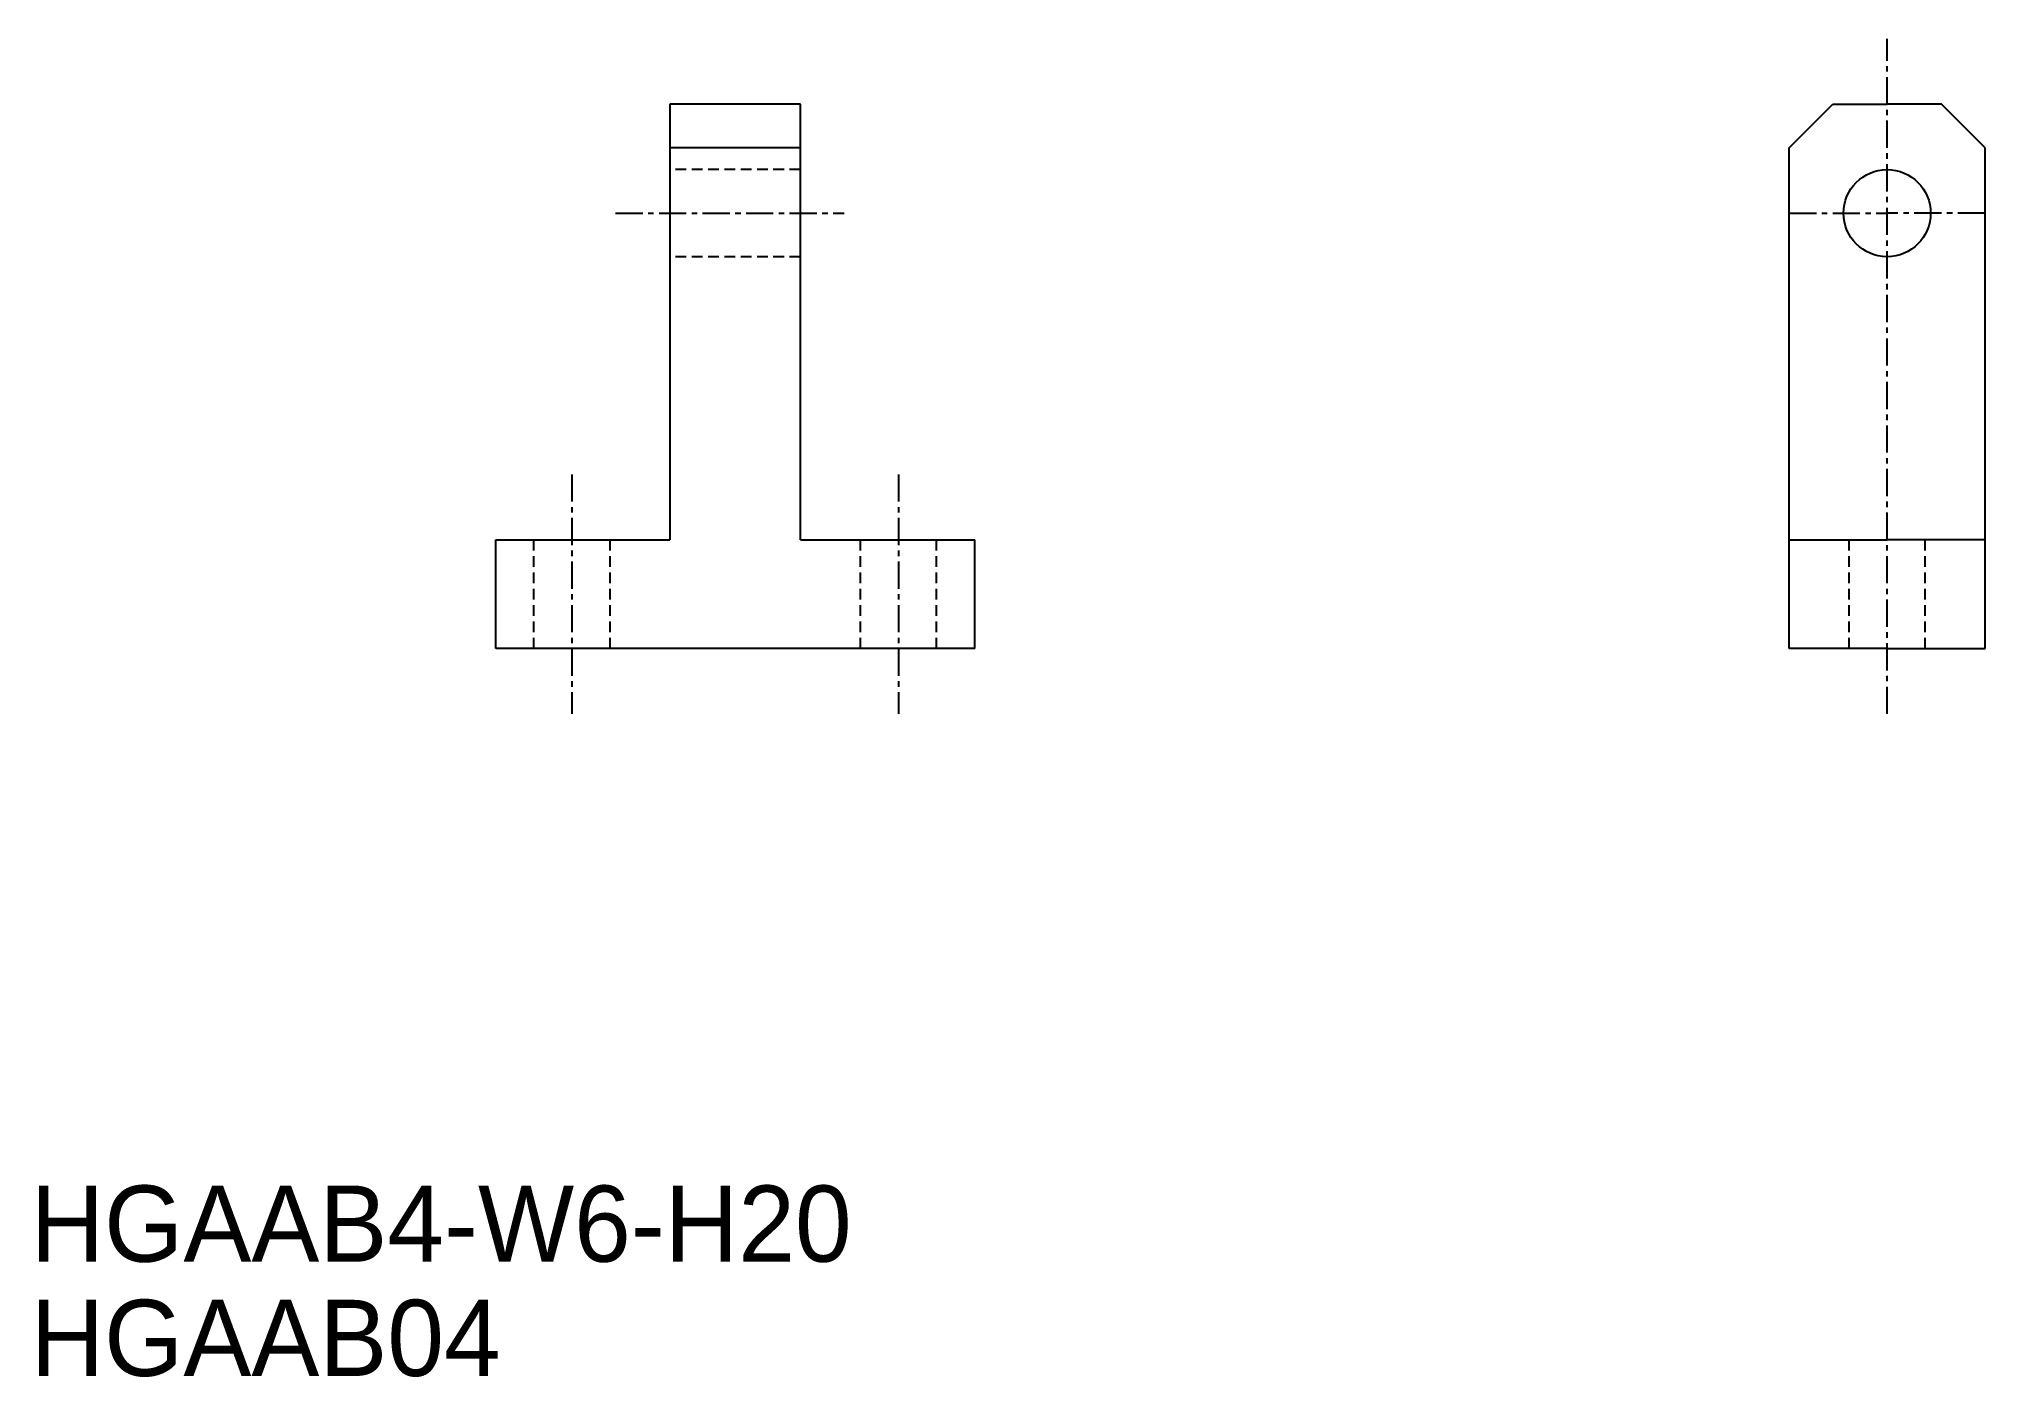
# Model space of a CAD drawing. Extents: x 0.8 to 90.2, y 0.9 to 62.3.
import ezdxf

# ---------------------------------------------------------------- set-up
doc = ezdxf.new("R2010")
doc.units = 0
doc.linetypes.add('CENTER', pattern=[2, 1.25, -0.25, 0.25, -0.25])
doc.linetypes.add('DASHED', pattern=[0.75, 0.5, -0.25])
doc.layers.get('0').update_dxf_attribs({"linetype": 'CONTINUOUS'})
doc.layers.add('CENTER', color=1, linetype='CENTER')

msp = doc.modelspace()

# ---------------------------------------------------------------- linework, layer by layer
at = {"color": 7, "linetype": 'CONTINUOUS'}
for p, q in [((29.819, 59.33), (29.819, 39.33)), ((35.819, 59.33), (29.819, 59.33)), ((35.819, 39.33), (35.819, 59.33)), ((81.223, 57.33), (83.223, 59.33)), ((83.223, 59.33), (85.723, 59.33)), ((88.223, 59.33), (85.723, 59.33)), ((90.223, 57.33), (88.223, 59.33)), ((35.819, 57.33), (29.819, 57.33)), ((81.223, 34.33), (81.223, 57.33)), ((90.223, 34.33), (90.223, 57.33)), ((21.819, 34.33), (21.819, 39.33)), ((21.819, 39.33), (29.819, 39.33)), ((35.819, 39.33), (43.819, 39.33)), ((43.819, 34.33), (43.819, 39.33)), ((81.223, 39.33), (85.723, 39.33)), ((90.223, 39.33), (85.723, 39.33)), ((43.819, 34.33), (21.819, 34.33)), ((85.723, 34.33), (81.223, 34.33)), ((85.723, 34.33), (90.223, 34.33))]:
    msp.add_line(p, q, dxfattribs=at)
at = {"color": 3, "linetype": 'DASHED'}
for p, q in [((35.819, 56.33), (29.819, 56.33)), ((35.819, 52.33), (29.819, 52.33)), ((23.569, 34.33), (23.569, 39.33)), ((27.069, 34.33), (27.069, 39.33)), ((38.569, 34.33), (38.569, 39.33)), ((42.069, 34.33), (42.069, 39.33)), ((83.973, 34.33), (83.973, 39.33)), ((87.473, 34.33), (87.473, 39.33))]:
    msp.add_line(p, q, dxfattribs=at)
at = {"color": 7, "linetype": 'CONTINUOUS'}
msp.add_circle((85.723, 54.33), 2, dxfattribs=at)
at = {"layer": 'CENTER', "color": 1, "linetype": 'CENTER'}
for p, q in [((85.723, 31.33), (85.723, 62.33)), ((27.319, 54.33), (37.819, 54.33)), ((81.223, 54.33), (85.723, 54.33)), ((90.223, 54.33), (85.723, 54.33)), ((25.319, 42.33), (25.319, 31.33)), ((40.319, 42.33), (40.319, 31.33))]:
    msp.add_line(p, q, dxfattribs=at)

# ---------------------------------------------------------------- texts
at = {"color": 7, "linetype": 'CONTINUOUS'}
for s, p in [('HGAAB4-W6-H20', (0.455, 6.175)), ('HGAAB04', (0.455, 0.929))]:
    msp.add_text(s, height=3.5, dxfattribs=at).set_placement(p)

doc.saveas('drawing.dxf')
